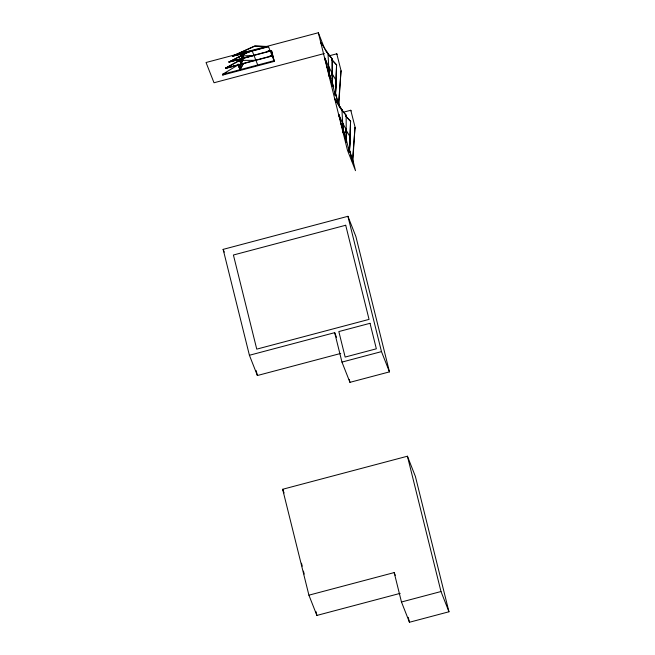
<?xml version="1.0" encoding="UTF-8"?>
<svg xmlns="http://www.w3.org/2000/svg" width="655" height="655" viewBox="0 0 655 655"><rect width="100%" height="100%" fill="white"/><g stroke="black" fill="none" stroke-linecap="round" stroke-linejoin="round"><path stroke-width="0.98" d="M257.743 65.001L252.24 51.033L242.342 53.661L242.293 58.295L240.77 54.078M329.137 71.1L328.401 65.819M341.574 125.015L341.001 123.73L343.048 129.518L343.212 125.547L342.401 122.272L342.729 125.891M331.864 59.703L336.58 64.82L335.385 95.622L336.457 83.594L336.023 80.328L331.929 73.344M331.929 81.801L335.385 95.622L336.58 64.82M345.865 116.156L350.581 121.265L349.385 152.075L350.458 140.047L350.024 136.772L345.93 129.788M346.102 138.827L349.385 152.075L350.581 121.265M326.739 52.023L332.151 58.77L332.257 85.87L332.707 76.152L331.684 72.025M346.176 142.11L346.708 132.597L345.684 128.47M241.589 55.347L229.021 62.045L239.665 59.417L241.204 63.985L241.498 58.737L253.976 55.438L240.819 55.994L238.96 57.534M332.241 73.335L332.11 75.219L332.241 73.335L328.663 66.573M346.249 129.788L346.036 132.605L346.249 129.788L342.213 122.174M338.43 105.16L341.009 70.863L338.709 105.864L335.237 92.265M352.439 161.613L355.01 127.316L352.709 162.309L349.483 149.708M328.368 71.133L324.683 57.943L325.92 60.571M237.986 65.009L240.107 69.676L240.844 64.313L239.869 60.391L225.705 68.095L239.787 60.178M231.24 65.475L225.787 68.3L238.559 64.91L240.107 69.676L240.844 64.313L243.292 63.658L240.107 69.676L238.207 64.051M346.102 135.421L346.708 132.597L345.234 132.785M243.947 52.31L242.293 58.295L240.934 54.34L242.342 53.661M239.591 59.384L241.155 64.002L241.024 60.997L241.204 63.985L242.809 58.279M240.844 64.313L238.559 64.91L240.049 69.692L240.942 67.007M244.037 53.514L242.293 58.295L240.934 54.34L232.361 56.068L254.803 45.948L268.444 46.513L274.298 61.39L222.757 75.047L222.479 74.343L238.854 64.493M241.204 63.985L243.578 58.385M335.745 85.265L336.457 83.594M240.107 69.676L240.041 66.892L240.049 69.692L243.292 63.658M222.757 75.047L226.204 72.967M242.514 58.909L245.15 57.427M243.398 54.422L247.917 52.105M268.263 50.861L270.253 51.123L229.021 62.045L241.67 55.56M243.48 54.635L249.801 51.393M229.021 62.045L234.441 59.589M232.443 56.281L254.885 46.153L268.525 46.718L232.443 56.281L238.69 53.915M241.498 58.737L239.665 59.417L241.155 64.002M324.864 49.322L318.33 32.75L206.038 62.503L214.013 82.759L324.34 53.522M232.361 56.068L268.444 46.513M228.939 61.84L270.171 50.91L268.182 50.656M269.688 51.385L271.596 50.885L274.298 61.39M225.705 68.095L272.095 55.798L270.179 55.429M225.787 68.3L272.185 56.011L270.261 55.634M222.479 74.343L274.027 60.686L271.596 50.885M329.211 55.806L336.776 53.8L337.055 54.496M343.212 112.259L350.777 110.253L351.055 110.949M223.142 249.375L347.92 216.306L355.894 236.561L389.463 371.876L349.95 382.34L341.967 362.092L334.672 332.674L249.408 355.264L223.142 249.375L224.231 252.134M249.408 355.264L257.39 375.52L340.731 353.438M341.967 362.092L381.48 351.62L389.463 371.876M282.649 489.277L407.426 456.216L415.401 476.472L448.962 611.778L409.457 622.25L401.474 601.994L394.179 572.585L308.914 595.174L282.649 489.277L284.098 492.961M308.914 595.174L316.889 615.43L400.197 593.356M401.474 601.994L440.987 591.53L448.962 611.778M247.631 51.745L252.24 51.033L241.932 51.999M250.104 55.781L253.976 55.438M253.894 60.391L255.9 60.326L241.875 60.383M331.946 59.916L336.662 65.025M345.946 116.361L350.662 121.478M325.617 50.738L332.232 58.983L332.257 85.87L329.039 73.024M339.536 106.978L346.233 115.436L339.618 107.191M334.877 99.036L342 109.876L334.795 98.831L336.342 102.761M329.334 74.105L330.497 76.43M343.335 130.558L344.112 132.105M340.854 121.797L338.684 114.396L339.511 116.148M324.683 57.943L328.761 66.81L328.884 69.512L328.761 66.81M338.684 114.396L342.761 123.263L343.056 129.559L341.853 125.654L343.318 133.063L343.212 125.547M327.001 67.277L327.852 69.201M321.973 45.383L320.794 42.378L327.999 53.432L329.236 76.406M325.109 59.646L326.575 63.371M339.11 116.099L340.207 118.891M343.236 132.85L341.918 109.672M334.672 332.674L336.49 337.276M394.179 572.585L395.268 575.344M330.005 76.021L331.012 78.887M343.67 131.516L345.013 135.339M332.478 83.201L333.698 86.763M341.853 125.654L343.056 129.559L342.761 123.263M327.672 68.21L328.499 71.125M341.402 123.697L342.229 126.603M336.776 53.8L341.28 71.559M350.777 110.253L355.288 128.012M338.332 101.451L339.798 107.387M352.799 159.787L355.493 170.668L347.518 150.413L318.33 32.75M335.753 93.96L338.709 105.864M350.007 151.403L352.709 162.309M342.794 128.503L346.258 142.323L346.151 115.223M347.92 216.306L381.48 351.62M407.426 456.216L440.987 591.53M349.221 379.401L349.95 382.34M408.237 617.346L409.457 622.25M256.162 370.574L257.39 375.52M315.906 611.467L316.889 615.43M301.488 563.194L302.225 566.166M303.453 571.119L304.19 574.083M328.04 70.126L329.318 76.61L329.211 69.094M345.201 136.658L346.258 142.323M331.373 81.154L332.257 85.87M348.526 147.26L349.385 152.075M334.697 91.774L335.385 95.622M342.884 127.709L343.048 129.518M328.482 66.728L328.72 69.446M242.088 54.701L242.293 58.295L242.072 54.701M336.023 80.328L335.647 82.162L336.023 80.328M350.024 136.772L349.647 138.614L350.024 136.772M345.709 225.255L233.409 255.008L256.752 349.14L369.052 319.386L345.709 225.255M370.026 323.308L338.831 331.569L345.152 357.065L376.347 348.804L370.026 323.308"/></g></svg>
